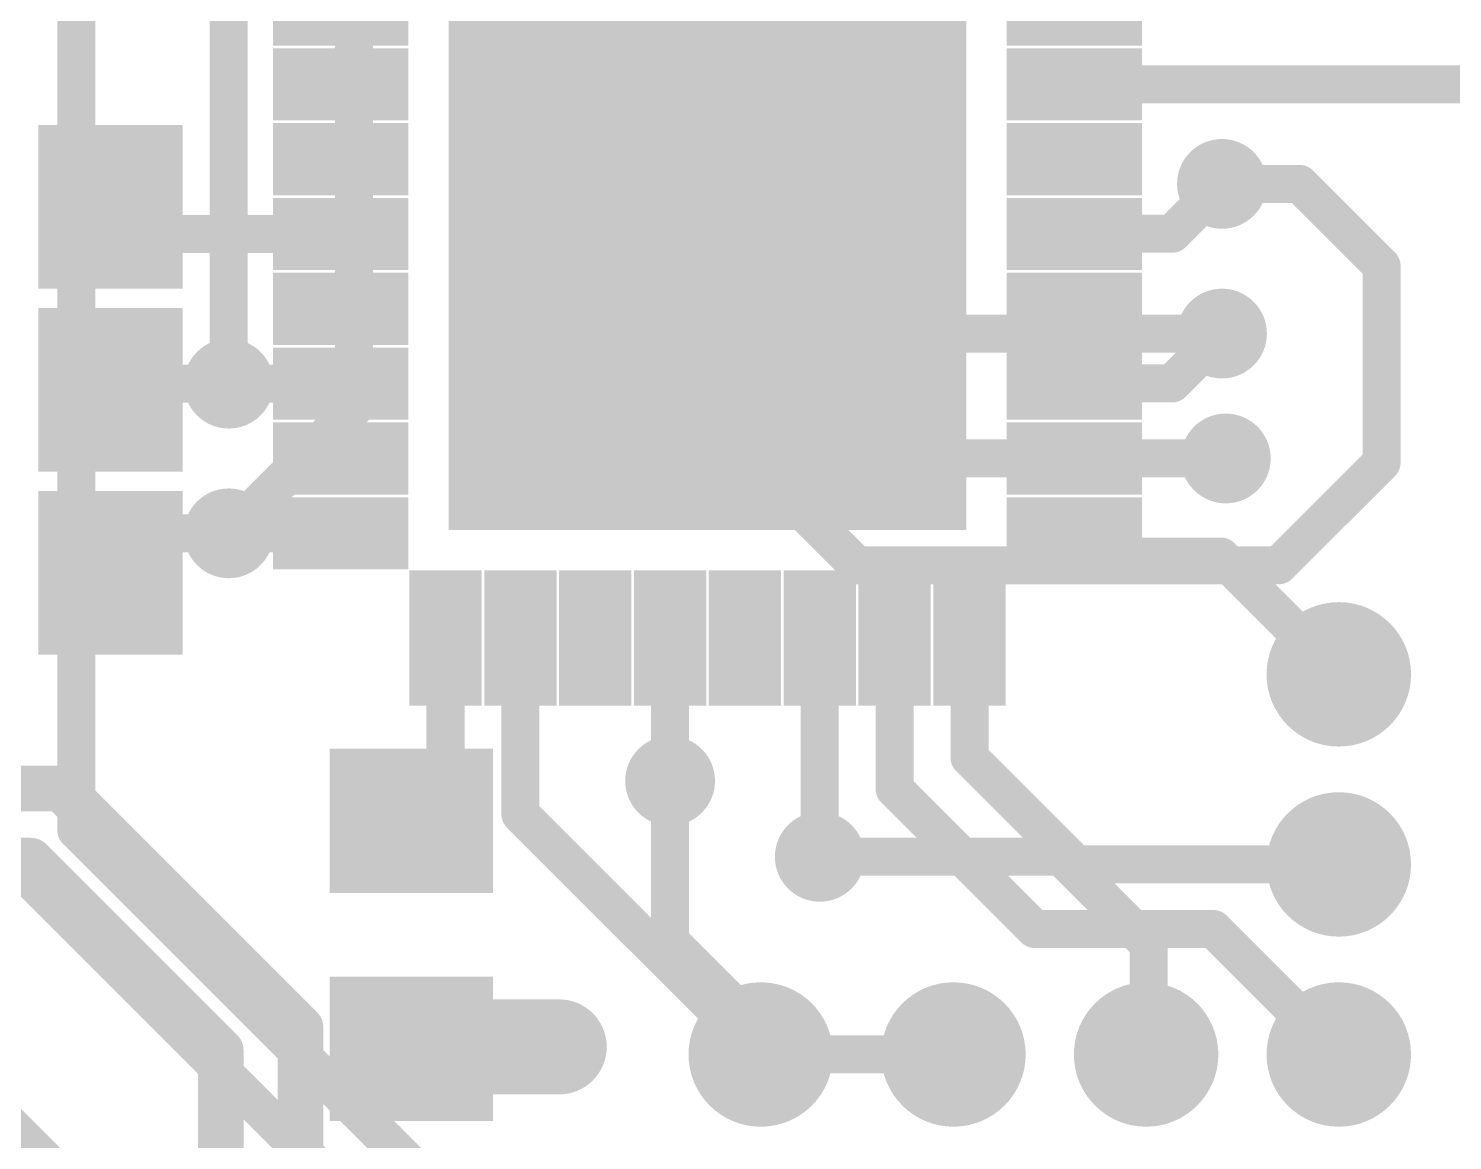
# Model space of a CAD drawing. Header units: millimetres. Extents: x -1.41 to 1.31, y -1.41 to 1.41.
# Drawn here: x -0.1786 to 0.1959, y -0.2286 to 0.0639 of the extents above; entities that cross this region are included whole.
import ezdxf

# ---------------------------------------------------------------- set-up
doc = ezdxf.new("R2010")
doc.units = ezdxf.units.MM
doc.header["$MEASUREMENT"] = 0
for name, color, linetype in [('BottomLayer', 5, 'Continuous'), ('BottomPaste', 16, 'Continuous'), ('BottomSolder', 6, 'Continuous'), ('Mechanical2', 216, 'Continuous'), ('TopLayer', 1, 'Continuous'), ('ViaHoleLayer', 16, 'Continuous')]:
    doc.layers.add(name, color=color, linetype=linetype)

# ---------------------------------------------------------------- blocks, each defined once
blk = doc.blocks.new('30_____T____P_____B_2')
at = {"layer": 'BottomLayer'}
h = blk.add_hatch(color=5, dxfattribs=at)
edge = h.paths.add_edge_path()
edge.add_arc((0, 0), 0.015, 0, 360)
at = {"layer": 'BottomPaste'}
h = blk.add_hatch(color=16, dxfattribs=at)
edge = h.paths.add_edge_path()
edge.add_arc((0, 0), 0.015, 0, 360)
at = {"layer": 'BottomSolder'}
h = blk.add_hatch(color=6, dxfattribs=at)
edge = h.paths.add_edge_path()
edge.add_arc((0, 0), 0.019, 0, 360)
blk = doc.blocks.new('30_____T____P_____B_3')
at = {"layer": 'BottomLayer'}
h = blk.add_hatch(color=5, dxfattribs=at)
edge = h.paths.add_edge_path()
edge.add_arc((0, 0), 0.015, 0, 360)
at = {"layer": 'BottomPaste'}
h = blk.add_hatch(color=16, dxfattribs=at)
edge = h.paths.add_edge_path()
edge.add_arc((0, 0), 0.015, 0, 360)
at = {"layer": 'BottomSolder'}
h = blk.add_hatch(color=6, dxfattribs=at)
edge = h.paths.add_edge_path()
edge.add_arc((0, 0), 0.019, 0, 360)
blk = doc.blocks.new('30_____T____P_____B_4')
at = {"layer": 'BottomLayer'}
h = blk.add_hatch(color=5, dxfattribs=at)
edge = h.paths.add_edge_path()
edge.add_arc((0, 0), 0.015, 0, 360)
at = {"layer": 'BottomPaste'}
h = blk.add_hatch(color=16, dxfattribs=at)
edge = h.paths.add_edge_path()
edge.add_arc((0, 0), 0.015, 0, 360)
at = {"layer": 'BottomSolder'}
h = blk.add_hatch(color=6, dxfattribs=at)
edge = h.paths.add_edge_path()
edge.add_arc((0, 0), 0.019, 0, 360)
blk = doc.blocks.new('30_____T____P_____B_5')
at = {"layer": 'BottomLayer'}
h = blk.add_hatch(color=5, dxfattribs=at)
edge = h.paths.add_edge_path()
edge.add_arc((0, 0), 0.015, 0, 360)
at = {"layer": 'BottomPaste'}
h = blk.add_hatch(color=16, dxfattribs=at)
edge = h.paths.add_edge_path()
edge.add_arc((0, 0), 0.015, 0, 360)
at = {"layer": 'BottomSolder'}
h = blk.add_hatch(color=6, dxfattribs=at)
edge = h.paths.add_edge_path()
edge.add_arc((0, 0), 0.019, 0, 360)
blk = doc.blocks.new('30_____T____P_____B_6')
at = {"layer": 'BottomLayer'}
h = blk.add_hatch(color=5, dxfattribs=at)
edge = h.paths.add_edge_path()
edge.add_arc((0, 0), 0.015, 0, 360)
at = {"layer": 'BottomPaste'}
h = blk.add_hatch(color=16, dxfattribs=at)
edge = h.paths.add_edge_path()
edge.add_arc((0, 0), 0.015, 0, 360)
at = {"layer": 'BottomSolder'}
h = blk.add_hatch(color=6, dxfattribs=at)
edge = h.paths.add_edge_path()
edge.add_arc((0, 0), 0.019, 0, 360)
blk = doc.blocks.new('30_____T____P_____B_7')
at = {"layer": 'BottomLayer'}
h = blk.add_hatch(color=5, dxfattribs=at)
edge = h.paths.add_edge_path()
edge.add_arc((0, 0), 0.015, 0, 360)
at = {"layer": 'BottomPaste'}
h = blk.add_hatch(color=16, dxfattribs=at)
edge = h.paths.add_edge_path()
edge.add_arc((0, 0), 0.015, 0, 360)
at = {"layer": 'BottomSolder'}
h = blk.add_hatch(color=6, dxfattribs=at)
edge = h.paths.add_edge_path()
edge.add_arc((0, 0), 0.019, 0, 360)
blk = doc.blocks.new('R___0603_B_8')
at = {"layer": 'BottomLayer'}
for points in [[(-0.045, -0.0175), (-0.045, 0.0175), (-0.015, 0.0175), (-0.015, -0.0175)], [(0.015, -0.0175), (0.015, 0.0175), (0.045, 0.0175), (0.045, -0.0175)]]:
    blk.add_hatch(color=5, dxfattribs=at).paths.add_polyline_path(points)
at = {"layer": 'BottomPaste'}
for points in [[(-0.045, -0.0175), (-0.045, 0.0175), (-0.015, 0.0175), (-0.015, -0.0175)], [(0.015, -0.0175), (0.015, 0.0175), (0.045, 0.0175), (0.045, -0.0175)]]:
    blk.add_hatch(color=16, dxfattribs=at).paths.add_polyline_path(points)
at = {"layer": 'BottomSolder'}
for points in [[(-0.049, -0.0215), (-0.049, 0.0215), (-0.011, 0.0215), (-0.011, -0.0215)], [(0.011, -0.0215), (0.011, 0.0215), (0.049, 0.0215), (0.049, -0.0215)]]:
    blk.add_hatch(color=6, dxfattribs=at).paths.add_polyline_path(points)
blk = doc.blocks.new('32_QFN__5_5__B_9')
at = {"layer": 'BottomLayer'}
for points in [[(-0.06339, 0.08268), (-0.07441, 0.08268), (-0.07441, 0.11024), (-0.06339, 0.11024)], [(-0.0437, 0.08268), (-0.05472, 0.08268), (-0.05472, 0.11024), (-0.0437, 0.11024)], [(-0.02402, 0.08268), (-0.03504, 0.08268), (-0.03504, 0.11024), (-0.02402, 0.11024)], [(-0.00433, 0.08268), (-0.01535, 0.08268), (-0.01535, 0.11024), (-0.00433, 0.11024)], [(0.01535, 0.08268), (0.00433, 0.08268), (0.00433, 0.11024), (0.01535, 0.11024)], [(0.03504, 0.08268), (0.02402, 0.08268), (0.02402, 0.11024), (0.03504, 0.11024)], [(0.05472, 0.08268), (0.0437, 0.08268), (0.0437, 0.11024), (0.05472, 0.11024)], [(0.07441, 0.08268), (0.06339, 0.08268), (0.06339, 0.11024), (0.07441, 0.11024)], [(-0.08268, 0.07441), (-0.08268, 0.06339), (-0.11024, 0.06339), (-0.11024, 0.07441)], [(0.11024, 0.07441), (0.11024, 0.06339), (0.08268, 0.06339), (0.08268, 0.07441)], [(0.06406, -0.06406), (-0.06406, -0.06406), (-0.06406, 0.06406), (0.06406, 0.06406)], [(-0.08268, 0.05472), (-0.08268, 0.0437), (-0.11024, 0.0437), (-0.11024, 0.05472)], [(0.11024, 0.05472), (0.11024, 0.0437), (0.08268, 0.0437), (0.08268, 0.05472)], [(-0.08268, 0.03504), (-0.08268, 0.02402), (-0.11024, 0.02402), (-0.11024, 0.03504)], [(0.11024, 0.03504), (0.11024, 0.02402), (0.08268, 0.02402), (0.08268, 0.03504)], [(-0.08268, 0.01535), (-0.08268, 0.00433), (-0.11024, 0.00433), (-0.11024, 0.01535)], [(0.11024, 0.01535), (0.11024, 0.00433), (0.08268, 0.00433), (0.08268, 0.01535)], [(-0.08268, -0.00433), (-0.08268, -0.01535), (-0.11024, -0.01535), (-0.11024, -0.00433)], [(0.11024, -0.00433), (0.11024, -0.01535), (0.08268, -0.01535), (0.08268, -0.00433)], [(-0.08268, -0.02402), (-0.08268, -0.03504), (-0.11024, -0.03504), (-0.11024, -0.02402)], [(0.11024, -0.02402), (0.11024, -0.03504), (0.08268, -0.03504), (0.08268, -0.02402)], [(-0.08268, -0.0437), (-0.08268, -0.05472), (-0.11024, -0.05472), (-0.11024, -0.0437)], [(0.11024, -0.0437), (0.11024, -0.05472), (0.08268, -0.05472), (0.08268, -0.0437)], [(-0.08268, -0.06339), (-0.08268, -0.07441), (-0.11024, -0.07441), (-0.11024, -0.06339)], [(0.11024, -0.06339), (0.11024, -0.07441), (0.08268, -0.07441), (0.08268, -0.06339)], [(-0.06339, -0.11024), (-0.07441, -0.11024), (-0.07441, -0.08268), (-0.06339, -0.08268)], [(-0.0437, -0.11024), (-0.05472, -0.11024), (-0.05472, -0.08268), (-0.0437, -0.08268)], [(-0.02402, -0.11024), (-0.03504, -0.11024), (-0.03504, -0.08268), (-0.02402, -0.08268)], [(-0.00433, -0.11024), (-0.01535, -0.11024), (-0.01535, -0.08268), (-0.00433, -0.08268)], [(0.01535, -0.11024), (0.00433, -0.11024), (0.00433, -0.08268), (0.01535, -0.08268)], [(0.03504, -0.11024), (0.02402, -0.11024), (0.02402, -0.08268), (0.03504, -0.08268)], [(0.05472, -0.11024), (0.0437, -0.11024), (0.0437, -0.08268), (0.05472, -0.08268)], [(0.07441, -0.11024), (0.06339, -0.11024), (0.06339, -0.08268), (0.07441, -0.08268)]]:
    blk.add_hatch(color=5, dxfattribs=at).paths.add_polyline_path(points)
at = {"layer": 'BottomPaste'}
for points in [[(-0.06339, 0.08268), (-0.07441, 0.08268), (-0.07441, 0.11024), (-0.06339, 0.11024)], [(-0.0437, 0.08268), (-0.05472, 0.08268), (-0.05472, 0.11024), (-0.0437, 0.11024)], [(-0.02402, 0.08268), (-0.03504, 0.08268), (-0.03504, 0.11024), (-0.02402, 0.11024)], [(-0.00433, 0.08268), (-0.01535, 0.08268), (-0.01535, 0.11024), (-0.00433, 0.11024)], [(0.01535, 0.08268), (0.00433, 0.08268), (0.00433, 0.11024), (0.01535, 0.11024)], [(0.03504, 0.08268), (0.02402, 0.08268), (0.02402, 0.11024), (0.03504, 0.11024)], [(0.05472, 0.08268), (0.0437, 0.08268), (0.0437, 0.11024), (0.05472, 0.11024)], [(0.07441, 0.08268), (0.06339, 0.08268), (0.06339, 0.11024), (0.07441, 0.11024)], [(-0.08268, 0.07441), (-0.08268, 0.06339), (-0.11024, 0.06339), (-0.11024, 0.07441)], [(0.11024, 0.07441), (0.11024, 0.06339), (0.08268, 0.06339), (0.08268, 0.07441)], [(0.06406, -0.06406), (-0.06406, -0.06406), (-0.06406, 0.06406), (0.06406, 0.06406)], [(-0.08268, 0.05472), (-0.08268, 0.0437), (-0.11024, 0.0437), (-0.11024, 0.05472)], [(0.11024, 0.05472), (0.11024, 0.0437), (0.08268, 0.0437), (0.08268, 0.05472)], [(-0.08268, 0.03504), (-0.08268, 0.02402), (-0.11024, 0.02402), (-0.11024, 0.03504)], [(0.11024, 0.03504), (0.11024, 0.02402), (0.08268, 0.02402), (0.08268, 0.03504)], [(-0.08268, 0.01535), (-0.08268, 0.00433), (-0.11024, 0.00433), (-0.11024, 0.01535)], [(0.11024, 0.01535), (0.11024, 0.00433), (0.08268, 0.00433), (0.08268, 0.01535)], [(-0.08268, -0.00433), (-0.08268, -0.01535), (-0.11024, -0.01535), (-0.11024, -0.00433)], [(0.11024, -0.00433), (0.11024, -0.01535), (0.08268, -0.01535), (0.08268, -0.00433)], [(-0.08268, -0.02402), (-0.08268, -0.03504), (-0.11024, -0.03504), (-0.11024, -0.02402)], [(0.11024, -0.02402), (0.11024, -0.03504), (0.08268, -0.03504), (0.08268, -0.02402)], [(-0.08268, -0.0437), (-0.08268, -0.05472), (-0.11024, -0.05472), (-0.11024, -0.0437)], [(0.11024, -0.0437), (0.11024, -0.05472), (0.08268, -0.05472), (0.08268, -0.0437)], [(-0.08268, -0.06339), (-0.08268, -0.07441), (-0.11024, -0.07441), (-0.11024, -0.06339)], [(0.11024, -0.06339), (0.11024, -0.07441), (0.08268, -0.07441), (0.08268, -0.06339)], [(-0.06339, -0.11024), (-0.07441, -0.11024), (-0.07441, -0.08268), (-0.06339, -0.08268)], [(-0.0437, -0.11024), (-0.05472, -0.11024), (-0.05472, -0.08268), (-0.0437, -0.08268)], [(-0.02402, -0.11024), (-0.03504, -0.11024), (-0.03504, -0.08268), (-0.02402, -0.08268)], [(-0.00433, -0.11024), (-0.01535, -0.11024), (-0.01535, -0.08268), (-0.00433, -0.08268)], [(0.01535, -0.11024), (0.00433, -0.11024), (0.00433, -0.08268), (0.01535, -0.08268)], [(0.03504, -0.11024), (0.02402, -0.11024), (0.02402, -0.08268), (0.03504, -0.08268)], [(0.05472, -0.11024), (0.0437, -0.11024), (0.0437, -0.08268), (0.05472, -0.08268)], [(0.07441, -0.11024), (0.06339, -0.11024), (0.06339, -0.08268), (0.07441, -0.08268)]]:
    blk.add_hatch(color=16, dxfattribs=at).paths.add_polyline_path(points)
at = {"layer": 'BottomSolder'}
for points in [[(-0.05939, 0.07868), (-0.07841, 0.07868), (-0.07841, 0.11424), (-0.05939, 0.11424)], [(-0.0397, 0.07868), (-0.05872, 0.07868), (-0.05872, 0.11424), (-0.0397, 0.11424)], [(-0.02002, 0.07868), (-0.03904, 0.07868), (-0.03904, 0.11424), (-0.02002, 0.11424)], [(-0.00033, 0.07868), (-0.01935, 0.07868), (-0.01935, 0.11424), (-0.00033, 0.11424)], [(0.01935, 0.07868), (0.00033, 0.07868), (0.00033, 0.11424), (0.01935, 0.11424)], [(0.03904, 0.07868), (0.02002, 0.07868), (0.02002, 0.11424), (0.03904, 0.11424)], [(0.05872, 0.07868), (0.0397, 0.07868), (0.0397, 0.11424), (0.05872, 0.11424)], [(0.07841, 0.07868), (0.05939, 0.07868), (0.05939, 0.11424), (0.07841, 0.11424)], [(-0.07868, 0.07841), (-0.07868, 0.05939), (-0.11424, 0.05939), (-0.11424, 0.07841)], [(0.11424, 0.07841), (0.11424, 0.05939), (0.07868, 0.05939), (0.07868, 0.07841)], [(0.06806, -0.06806), (-0.06806, -0.06806), (-0.06806, 0.06806), (0.06806, 0.06806)], [(-0.07868, 0.05872), (-0.07868, 0.0397), (-0.11424, 0.0397), (-0.11424, 0.05872)], [(0.11424, 0.05872), (0.11424, 0.0397), (0.07868, 0.0397), (0.07868, 0.05872)], [(-0.07868, 0.03904), (-0.07868, 0.02002), (-0.11424, 0.02002), (-0.11424, 0.03904)], [(0.11424, 0.03904), (0.11424, 0.02002), (0.07868, 0.02002), (0.07868, 0.03904)], [(-0.07868, 0.01935), (-0.07868, 0.00033), (-0.11424, 0.00033), (-0.11424, 0.01935)], [(0.11424, 0.01935), (0.11424, 0.00033), (0.07868, 0.00033), (0.07868, 0.01935)], [(-0.07868, -0.00033), (-0.07868, -0.01935), (-0.11424, -0.01935), (-0.11424, -0.00033)], [(0.11424, -0.00033), (0.11424, -0.01935), (0.07868, -0.01935), (0.07868, -0.00033)], [(-0.07868, -0.02002), (-0.07868, -0.03904), (-0.11424, -0.03904), (-0.11424, -0.02002)], [(0.11424, -0.02002), (0.11424, -0.03904), (0.07868, -0.03904), (0.07868, -0.02002)], [(-0.07868, -0.0397), (-0.07868, -0.05872), (-0.11424, -0.05872), (-0.11424, -0.0397)], [(0.11424, -0.0397), (0.11424, -0.05872), (0.07868, -0.05872), (0.07868, -0.0397)], [(-0.07868, -0.05939), (-0.07868, -0.07841), (-0.11424, -0.07841), (-0.11424, -0.05939)], [(0.11424, -0.05939), (0.11424, -0.07841), (0.07868, -0.07841), (0.07868, -0.05939)], [(-0.05939, -0.11424), (-0.07841, -0.11424), (-0.07841, -0.07868), (-0.05939, -0.07868)], [(-0.0397, -0.11424), (-0.05872, -0.11424), (-0.05872, -0.07868), (-0.0397, -0.07868)], [(-0.02002, -0.11424), (-0.03904, -0.11424), (-0.03904, -0.07868), (-0.02002, -0.07868)], [(-0.00033, -0.11424), (-0.01935, -0.11424), (-0.01935, -0.07868), (-0.00033, -0.07868)], [(0.01935, -0.11424), (0.00033, -0.11424), (0.00033, -0.07868), (0.01935, -0.07868)], [(0.03904, -0.11424), (0.02002, -0.11424), (0.02002, -0.07868), (0.03904, -0.07868)], [(0.05872, -0.11424), (0.0397, -0.11424), (0.0397, -0.07868), (0.05872, -0.07868)], [(0.07841, -0.11424), (0.05939, -0.11424), (0.05939, -0.07868), (0.07841, -0.07868)]]:
    blk.add_hatch(color=6, dxfattribs=at).paths.add_polyline_path(points)
blk = doc.blocks.new('R___0603_B_10')
at = {"layer": 'BottomLayer'}
for points in [[(-0.045, -0.0175), (-0.045, 0.0175), (-0.015, 0.0175), (-0.015, -0.0175)], [(0.015, -0.0175), (0.015, 0.0175), (0.045, 0.0175), (0.045, -0.0175)]]:
    blk.add_hatch(color=5, dxfattribs=at).paths.add_polyline_path(points)
at = {"layer": 'BottomPaste'}
for points in [[(-0.045, -0.0175), (-0.045, 0.0175), (-0.015, 0.0175), (-0.015, -0.0175)], [(0.015, -0.0175), (0.015, 0.0175), (0.045, 0.0175), (0.045, -0.0175)]]:
    blk.add_hatch(color=16, dxfattribs=at).paths.add_polyline_path(points)
at = {"layer": 'BottomSolder'}
for points in [[(-0.049, -0.0215), (-0.049, 0.0215), (-0.011, 0.0215), (-0.011, -0.0215)], [(0.011, -0.0215), (0.011, 0.0215), (0.049, 0.0215), (0.049, -0.0215)]]:
    blk.add_hatch(color=6, dxfattribs=at).paths.add_polyline_path(points)
blk = doc.blocks.new('R___0603_B_11')
at = {"layer": 'BottomLayer'}
for points in [[(-0.045, -0.0175), (-0.045, 0.0175), (-0.015, 0.0175), (-0.015, -0.0175)], [(0.015, -0.0175), (0.015, 0.0175), (0.045, 0.0175), (0.045, -0.0175)]]:
    blk.add_hatch(color=5, dxfattribs=at).paths.add_polyline_path(points)
at = {"layer": 'BottomPaste'}
for points in [[(-0.045, -0.0175), (-0.045, 0.0175), (-0.015, 0.0175), (-0.015, -0.0175)], [(0.015, -0.0175), (0.015, 0.0175), (0.045, 0.0175), (0.045, -0.0175)]]:
    blk.add_hatch(color=16, dxfattribs=at).paths.add_polyline_path(points)
at = {"layer": 'BottomSolder'}
for points in [[(-0.049, -0.0215), (-0.049, 0.0215), (-0.011, 0.0215), (-0.011, -0.0215)], [(0.011, -0.0215), (0.011, 0.0215), (0.049, 0.0215), (0.049, -0.0215)]]:
    blk.add_hatch(color=6, dxfattribs=at).paths.add_polyline_path(points)
blk = doc.blocks.new('R___0603_B_12')
at = {"layer": 'BottomLayer'}
for points in [[(-0.045, -0.0175), (-0.045, 0.0175), (-0.015, 0.0175), (-0.015, -0.0175)], [(0.015, -0.0175), (0.015, 0.0175), (0.045, 0.0175), (0.045, -0.0175)]]:
    blk.add_hatch(color=5, dxfattribs=at).paths.add_polyline_path(points)
at = {"layer": 'BottomPaste'}
for points in [[(-0.045, -0.0175), (-0.045, 0.0175), (-0.015, 0.0175), (-0.015, -0.0175)], [(0.015, -0.0175), (0.015, 0.0175), (0.045, 0.0175), (0.045, -0.0175)]]:
    blk.add_hatch(color=16, dxfattribs=at).paths.add_polyline_path(points)
at = {"layer": 'BottomSolder'}
for points in [[(-0.049, -0.0215), (-0.049, 0.0215), (-0.011, 0.0215), (-0.011, -0.0215)], [(0.011, -0.0215), (0.011, 0.0215), (0.049, 0.0215), (0.049, -0.0215)]]:
    blk.add_hatch(color=6, dxfattribs=at).paths.add_polyline_path(points)

msp = doc.modelspace()

# ---------------------------------------------------------------- hatches: boundary and pattern name
at = {"layer": 'BottomLayer'}
h = msp.add_hatch(color=5, dxfattribs=at)
edge = h.paths.add_edge_path()
edge.add_arc((0.027, 0.049), 0.01181, 0, 360)
h = msp.add_hatch(color=5, dxfattribs=at)
edge = h.paths.add_edge_path()
edge.add_arc((0.048, 0.028), 0.01181, 0, 360)
h = msp.add_hatch(color=5, dxfattribs=at)
edge = h.paths.add_edge_path()
edge.add_arc((0.13528, 0.02302), 0.01181, 0, 360)
h = msp.add_hatch(color=5, dxfattribs=at)
edge = h.paths.add_edge_path()
edge.add_arc((0.13528, -0.01635), 0.01181, 0, 360)
h = msp.add_hatch(color=5, dxfattribs=at)
edge = h.paths.add_edge_path()
edge.add_arc((-0.12589, -0.02953), 0.01181, 0, 360)
h = msp.add_hatch(color=5, dxfattribs=at)
edge = h.paths.add_edge_path()
edge.add_arc((-0.049, -0.028), 0.01181, 0, 360)
h = msp.add_hatch(color=5, dxfattribs=at)
edge = h.paths.add_edge_path()
edge.add_arc((-0.028, -0.049), 0.01181, 0, 360)
h = msp.add_hatch(color=5, dxfattribs=at)
edge = h.paths.add_edge_path()
edge.add_arc((0.13628, -0.04921), 0.01181, 0, 360)
h = msp.add_hatch(color=5, dxfattribs=at)
edge = h.paths.add_edge_path()
edge.add_arc((-0.12589, -0.0689), 0.01181, 0, 360)
msp.add_hatch(color=5, dxfattribs=at).paths.add_polyline_path([(0.082, -0.081), (0.114, -0.081), (0.114, -0.063), (0.082, -0.063)])
h = msp.add_hatch(color=5, dxfattribs=at)
edge = h.paths.add_edge_path()
edge.add_arc((-0.00984, -0.13404), 0.01181, 0, 360)
h = msp.add_hatch(color=5, dxfattribs=at)
edge = h.paths.add_edge_path()
edge.add_arc((0.02953, -0.154), 0.01181, 0, 360)
h = msp.add_hatch(color=5, dxfattribs=at)
edge = h.paths.add_edge_path()
edge.add_arc((-0.039, -0.204), 0.01181, 0, 360)
h = msp.add_hatch(color=5, dxfattribs=at)
edge = h.paths.add_edge_path()
edge.add_arc((0.065, -0.206), 0.01181, 0, 360)
h = msp.add_hatch(color=5, dxfattribs=at)
edge = h.paths.add_edge_path()
edge.add_arc((0.116, -0.206), 0.01181, 0, 360)
at = {"layer": 'TopLayer'}
h = msp.add_hatch(color=1, dxfattribs=at)
edge = h.paths.add_edge_path()
edge.add_arc((0.027, 0.049), 0.01181, 0, 360)
h = msp.add_hatch(color=1, dxfattribs=at)
edge = h.paths.add_edge_path()
edge.add_arc((0.048, 0.028), 0.01181, 0, 360)
h = msp.add_hatch(color=1, dxfattribs=at)
edge = h.paths.add_edge_path()
edge.add_arc((0.13528, 0.02302), 0.01181, 0, 360)
h = msp.add_hatch(color=1, dxfattribs=at)
edge = h.paths.add_edge_path()
edge.add_arc((0.13528, -0.01635), 0.01181, 0, 360)
h = msp.add_hatch(color=1, dxfattribs=at)
edge = h.paths.add_edge_path()
edge.add_arc((-0.12589, -0.02953), 0.01181, 0, 360)
h = msp.add_hatch(color=1, dxfattribs=at)
edge = h.paths.add_edge_path()
edge.add_arc((-0.049, -0.028), 0.01181, 0, 360)
h = msp.add_hatch(color=1, dxfattribs=at)
edge = h.paths.add_edge_path()
edge.add_arc((-0.028, -0.049), 0.01181, 0, 360)
h = msp.add_hatch(color=1, dxfattribs=at)
edge = h.paths.add_edge_path()
edge.add_arc((0.13628, -0.04921), 0.01181, 0, 360)
h = msp.add_hatch(color=1, dxfattribs=at)
edge = h.paths.add_edge_path()
edge.add_arc((-0.12589, -0.0689), 0.01181, 0, 360)
h = msp.add_hatch(color=1, dxfattribs=at)
edge = h.paths.add_edge_path()
edge.add_arc((-0.00984, -0.13404), 0.01181, 0, 360)
h = msp.add_hatch(color=1, dxfattribs=at)
edge = h.paths.add_edge_path()
edge.add_arc((0.02953, -0.154), 0.01181, 0, 360)
h = msp.add_hatch(color=1, dxfattribs=at)
edge = h.paths.add_edge_path()
edge.add_arc((-0.039, -0.204), 0.01181, 0, 360)
h = msp.add_hatch(color=1, dxfattribs=at)
edge = h.paths.add_edge_path()
edge.add_arc((0.065, -0.206), 0.01181, 0, 360)
h = msp.add_hatch(color=1, dxfattribs=at)
edge = h.paths.add_edge_path()
edge.add_arc((0.116, -0.206), 0.01181, 0, 360)
at = {"layer": 'ViaHoleLayer'}
h = msp.add_hatch(color=16, dxfattribs=at)
edge = h.paths.add_edge_path()
edge.add_arc((0.027, 0.049), 0.00591, 0, 360)
h = msp.add_hatch(color=16, dxfattribs=at)
edge = h.paths.add_edge_path()
edge.add_arc((0.048, 0.028), 0.00591, 0, 360)
h = msp.add_hatch(color=16, dxfattribs=at)
edge = h.paths.add_edge_path()
edge.add_arc((0.13528, 0.02302), 0.00591, 0, 360)
h = msp.add_hatch(color=16, dxfattribs=at)
edge = h.paths.add_edge_path()
edge.add_arc((0.13528, -0.01635), 0.00591, 0, 360)
h = msp.add_hatch(color=16, dxfattribs=at)
edge = h.paths.add_edge_path()
edge.add_arc((-0.049, -0.028), 0.00591, 0, 360)
h = msp.add_hatch(color=16, dxfattribs=at)
edge = h.paths.add_edge_path()
edge.add_arc((-0.12589, -0.02953), 0.00591, 0, 360)
h = msp.add_hatch(color=16, dxfattribs=at)
edge = h.paths.add_edge_path()
edge.add_arc((-0.028, -0.049), 0.00591, 0, 360)
h = msp.add_hatch(color=16, dxfattribs=at)
edge = h.paths.add_edge_path()
edge.add_arc((0.13628, -0.04921), 0.00591, 0, 360)
h = msp.add_hatch(color=16, dxfattribs=at)
edge = h.paths.add_edge_path()
edge.add_arc((-0.12589, -0.0689), 0.00591, 0, 360)
h = msp.add_hatch(color=16, dxfattribs=at)
edge = h.paths.add_edge_path()
edge.add_arc((-0.00984, -0.13404), 0.00591, 0, 360)
h = msp.add_hatch(color=16, dxfattribs=at)
edge = h.paths.add_edge_path()
edge.add_arc((0.02953, -0.154), 0.00591, 0, 360)
h = msp.add_hatch(color=16, dxfattribs=at)
edge = h.paths.add_edge_path()
edge.add_arc((-0.039, -0.204), 0.00591, 0, 360)
h = msp.add_hatch(color=16, dxfattribs=at)
edge = h.paths.add_edge_path()
edge.add_arc((0.065, -0.206), 0.00591, 0, 360)
h = msp.add_hatch(color=16, dxfattribs=at)
edge = h.paths.add_edge_path()
edge.add_arc((0.116, -0.206), 0.00591, 0, 360)

# ---------------------------------------------------------------- linework, layer by layer
at = {"layer": 'BottomLayer'}
for points, const_width in [([(-0.00984, 0.05384), (-0.00984, 0.09646)], 0.01), ([(-0.00984, 0.05384), (-0.009, 0.053)], 0.01), ([(0.09646, 0.04921), (0.20712, 0.04921)], 0.01), ([(0, 0.008), (0.035, 0.043)], 0.01), ([(0.12217, 0.0099), (0.13528, 0.02302)], 0.01), ([(0.13577, 0.02147), (0.13628, 0.02147)], 0.01), ([(-0.153, 0.009), (-0.15216, 0.00984)], 0.01), ([(-0.15216, 0.00984), (-0.09646, 0.00984)], 0.01), ([(0, 0), (0, 0.008)], 0.01), ([(0.097, 0.0099), (0.12217, 0.0099)], 0.01), ([(0.12217, -0.02947), (0.13528, -0.01635)], 0.01), ([(-0.15216, -0.02953), (-0.12589, -0.02953)], 0.01), ([(-0.12589, -0.02953), (-0.09646, -0.02953)], 0.01), ([(0.097, -0.02947), (0.12217, -0.02947)], 0.01), ([(0.09646, -0.04921), (0.13628, -0.04921)], 0.01), ([(-0.15216, -0.0689), (-0.12589, -0.0689)], 0.01), ([(-0.12589, -0.0689), (-0.09646, -0.0689)], 0.01), ([(0.097, -0.06896), (0.10404, -0.076)], 0.01), ([(0.10404, -0.075), (0.135, -0.075)], 0.01), ([(0.135, -0.075), (0.166, -0.106)], 0.01), ([(-0.0689, -0.14453), (-0.0689, -0.09646)], 0.01), ([(-0.04921, -0.14279), (-0.04921, -0.09646)], 0.01), ([(-0.00984, -0.13404), (-0.00984, -0.09646)], 0.01), ([(0.02953, -0.154), (0.02953, -0.09646)], 0.01), ([(0.04921, -0.13615), (0.04921, -0.09646)], 0.01), ([(0.0689, -0.1279), (0.0689, -0.09646)], 0.01), ([(0.0689, -0.1279), (0.097, -0.156)], 0.01), ([(-0.68513, -0.136), (-0.17, -0.136)], 0.012), ([(-0.17, -0.136), (-0.107, -0.199)], 0.012), ([(0.04921, -0.13615), (0.08606, -0.173)], 0.01), ([(-0.04921, -0.14279), (0.014, -0.206)], 0.01), ([(-0.0689, -0.1509), (-0.0689, -0.14453)], 0.01), ([(-0.07, -0.152), (-0.0689, -0.1509)], 0.01), ([(-0.693, -0.155), (-0.178, -0.155)], 0.012), ([(-0.178, -0.155), (-0.128, -0.205)], 0.012), ([(0.097, -0.156), (0.166, -0.156)], 0.01), ([(0.08606, -0.173), (0.133, -0.173)], 0.01), ([(0.133, -0.173), (0.166, -0.206)], 0.01), ([(-0.107, -0.36343), (-0.107, -0.199)], 0.012), ([(-0.07393, -0.204), (-0.07193, -0.206)], 0.025), ([(-0.07293, -0.204), (-0.039, -0.204)], 0.025), ([(-0.128, -0.43753), (-0.128, -0.205)], 0.012), ([(0.06467, -0.206), (0.065, -0.206)], 0.01), ([(0.11533, -0.206), (0.116, -0.206)], 0.01)]:
    msp.add_lwpolyline(points, dxfattribs=dict(at, const_width=const_width))
for points, const_width in [([(-0.01234, 0.05384, 1), (-0.00734, 0.05384, 1)], 0.005), ([(-0.01234, 0.05384, 1), (-0.00734, 0.05384, 1)], 0.005), ([(-0.0115, 0.053, 1), (-0.0065, 0.053, 1)], 0.005), ([(0.09396, 0.04921, 1), (0.09896, 0.04921, 1)], 0.005), ([(0.0325, 0.043, 1), (0.0375, 0.043, 1)], 0.005), ([(0.13278, 0.02302, 1), (0.13778, 0.02302, 1)], 0.005), ([(0.13327, 0.02147, 1), (0.13827, 0.02147, 1)], 0.005), ([(0.13378, 0.02147, 1), (0.13878, 0.02147, 1)], 0.005), ([(-0.1555, 0.009, 1), (-0.1505, 0.009, 1)], 0.005), ([(-0.15466, 0.00984, 1), (-0.14966, 0.00984, 1)], 0.005), ([(-0.15466, 0.00984, 1), (-0.14966, 0.00984, 1)], 0.005), ([(-0.09896, 0.00984, 1), (-0.09396, 0.00984, 1)], 0.005), ([(-0.0025, 0.008, 1), (0.0025, 0.008, 1)], 0.005), ([(-0.0025, 0.008, 1), (0.0025, 0.008, 1)], 0.005), ([(0.0945, 0.0099, 1), (0.0995, 0.0099, 1)], 0.005), ([(0.11967, 0.0099, 1), (0.12467, 0.0099, 1)], 0.005), ([(0.11967, 0.0099, 1), (0.12467, 0.0099, 1)], 0.005), ([(-0.0025, 0, 1), (0.0025, 0, 1)], 0.005), ([(0.13278, -0.01635, 1), (0.13778, -0.01635, 1)], 0.005), ([(-0.15466, -0.02953, 1), (-0.14966, -0.02953, 1)], 0.005), ([(-0.12839, -0.02953, 1), (-0.12339, -0.02953, 1)], 0.005), ([(-0.12839, -0.02953, 1), (-0.12339, -0.02953, 1)], 0.005), ([(-0.09896, -0.02953, 1), (-0.09396, -0.02953, 1)], 0.005), ([(0.0945, -0.02947, 1), (0.0995, -0.02947, 1)], 0.005), ([(0.11967, -0.02947, 1), (0.12467, -0.02947, 1)], 0.005), ([(0.11967, -0.02947, 1), (0.12467, -0.02947, 1)], 0.005), ([(0.09396, -0.04921, 1), (0.09896, -0.04921, 1)], 0.005), ([(0.13378, -0.04921, 1), (0.13878, -0.04921, 1)], 0.005), ([(-0.15466, -0.0689, 1), (-0.14966, -0.0689, 1)], 0.005), ([(-0.12839, -0.0689, 1), (-0.12339, -0.0689, 1)], 0.005), ([(-0.12839, -0.0689, 1), (-0.12339, -0.0689, 1)], 0.005), ([(-0.09896, -0.0689, 1), (-0.09396, -0.0689, 1)], 0.005), ([(0.0945, -0.06896, 1), (0.0995, -0.06896, 1)], 0.005), ([(0.10154, -0.075, 1), (0.10654, -0.075, 1)], 0.005), ([(0.10154, -0.076, 1), (0.10654, -0.076, 1)], 0.005), ([(0.1325, -0.075, 1), (0.1375, -0.075, 1)], 0.005), ([(0.1325, -0.075, 1), (0.1375, -0.075, 1)], 0.005), ([(-0.0714, -0.09646, 1), (-0.0664, -0.09646, 1)], 0.005), ([(-0.05171, -0.09646, 1), (-0.04671, -0.09646, 1)], 0.005), ([(-0.01234, -0.09646, 1), (-0.00734, -0.09646, 1)], 0.005), ([(0.02703, -0.09646, 1), (0.03203, -0.09646, 1)], 0.005), ([(0.04671, -0.09646, 1), (0.05171, -0.09646, 1)], 0.005), ([(0.0664, -0.09646, 1), (0.0714, -0.09646, 1)], 0.005), ([(0.1635, -0.106, 1), (0.1685, -0.106, 1)], 0.005), ([(0.0664, -0.1279, 1), (0.0714, -0.1279, 1)], 0.005), ([(0.0664, -0.1279, 1), (0.0714, -0.1279, 1)], 0.005), ([(-0.173, -0.136, 1), (-0.167, -0.136, 1)], 0.006), ([(-0.173, -0.136, 1), (-0.167, -0.136, 1)], 0.006), ([(-0.01234, -0.13404, 1), (-0.00734, -0.13404, 1)], 0.005), ([(0.04671, -0.13615, 1), (0.05171, -0.13615, 1)], 0.005), ([(0.04671, -0.13615, 1), (0.05171, -0.13615, 1)], 0.005), ([(-0.05171, -0.14279, 1), (-0.04671, -0.14279, 1)], 0.005), ([(-0.05171, -0.14279, 1), (-0.04671, -0.14279, 1)], 0.005), ([(-0.0714, -0.14453, 1), (-0.0664, -0.14453, 1)], 0.005), ([(-0.0714, -0.14453, 1), (-0.0664, -0.14453, 1)], 0.005), ([(-0.0714, -0.1509, 1), (-0.0664, -0.1509, 1)], 0.005), ([(-0.0714, -0.1509, 1), (-0.0664, -0.1509, 1)], 0.005), ([(-0.181, -0.155, 1), (-0.175, -0.155, 1)], 0.006), ([(-0.181, -0.155, 1), (-0.175, -0.155, 1)], 0.006), ([(-0.0725, -0.152, 1), (-0.0675, -0.152, 1)], 0.005), ([(0.02703, -0.154, 1), (0.03203, -0.154, 1)], 0.005), ([(0.0945, -0.156, 1), (0.0995, -0.156, 1)], 0.005), ([(0.0945, -0.156, 1), (0.0995, -0.156, 1)], 0.005), ([(0.1635, -0.156, 1), (0.1685, -0.156, 1)], 0.005), ([(0.08356, -0.173, 1), (0.08856, -0.173, 1)], 0.005), ([(0.08356, -0.173, 1), (0.08856, -0.173, 1)], 0.005), ([(0.1305, -0.173, 1), (0.1355, -0.173, 1)], 0.005), ([(0.1305, -0.173, 1), (0.1355, -0.173, 1)], 0.005), ([(-0.11, -0.199, 1), (-0.104, -0.199, 1)], 0.006), ([(-0.11, -0.199, 1), (-0.104, -0.199, 1)], 0.006), ([(-0.08018, -0.204, 1), (-0.06768, -0.204, 1)], 0.0125), ([(-0.07918, -0.204, 1), (-0.06668, -0.204, 1)], 0.0125), ([(-0.07818, -0.206, 1), (-0.06568, -0.206, 1)], 0.0125), ([(-0.04525, -0.204, 1), (-0.03275, -0.204, 1)], 0.0125), ([(-0.131, -0.205, 1), (-0.125, -0.205, 1)], 0.006), ([(-0.131, -0.205, 1), (-0.125, -0.205, 1)], 0.006), ([(0.0115, -0.206, 1), (0.0165, -0.206, 1)], 0.005), ([(0.06217, -0.206, 1), (0.06717, -0.206, 1)], 0.005), ([(0.0625, -0.206, 1), (0.0675, -0.206, 1)], 0.005), ([(0.11283, -0.206, 1), (0.11783, -0.206, 1)], 0.005), ([(0.1135, -0.206, 1), (0.1185, -0.206, 1)], 0.005), ([(0.1635, -0.206, 1), (0.1685, -0.206, 1)], 0.005)]:
    msp.add_lwpolyline(points, format="xyb", close=True, dxfattribs=dict(at, const_width=const_width))
at = {"layer": 'Mechanical2', "const_width": 0.015}
msp.add_lwpolyline([(1.30453, -0.50159, -5.376897), (1.30384, 0.50339)], format="xyb", dxfattribs=at)
at = {"layer": 'TopLayer', "const_width": 0.01}
for points in [[(-0.05306, 0.01506), (-0.05306, 0.16875)], [(-0.03337, 0.02937), (-0.03337, 0.16875)], [(-0.01368, 0.04668), (-0.01368, 0.16875)], [(-0.16599, -0.14701), (-0.16599, 0.08728)], [(-0.12589, -0.02953), (-0.12589, 0.08085)], [(-0.093, -0.03601), (-0.093, 0.072)], [(-0.01368, 0.04668), (0.04935, -0.01635)], [(-0.03337, 0.02937), (0.04521, -0.04921)], [(0.13528, 0.02302), (0.15567, 0.02302)], [(0.15567, 0.02302), (0.17726, 0.00143)], [(-0.05306, 0.01506), (0.03932, -0.07731)], [(0.17726, -0.05028), (0.17726, 0.00143)], [(0.04935, -0.01635), (0.13528, -0.01635)], [(-0.12589, -0.0689), (-0.093, -0.03601)], [(0.04521, -0.04921), (0.13628, -0.04921)], [(0.15022, -0.07731), (0.17726, -0.05028)], [(0.03932, -0.07731), (0.15022, -0.07731)], [(-0.00984, -0.17616), (-0.00984, -0.13404)], [(-0.19746, -0.14054), (-0.055, -0.283)], [(-0.16599, -0.14701), (-0.047, -0.266)], [(0.02953, -0.154), (0.093, -0.154)], [(0.093, -0.154), (0.116, -0.177)], [(-0.00984, -0.17616), (0.02, -0.206)], [(0.116, -0.206), (0.116, -0.177)], [(-0.21246, -0.19543), (-0.09888, -0.309)], [(0.02, -0.206), (0.065, -0.206)]]:
    msp.add_lwpolyline(points, dxfattribs=at)
at = {"layer": 'TopLayer', "const_width": 0.005}
for points in [[(-0.01619, 0.04668, 1), (-0.01119, 0.04668, 1)], [(-0.01619, 0.04668, 1), (-0.01119, 0.04668, 1)], [(-0.03587, 0.02937, 1), (-0.03087, 0.02937, 1)], [(-0.03587, 0.02937, 1), (-0.03087, 0.02937, 1)], [(0.13278, 0.02302, 1), (0.13778, 0.02302, 1)], [(0.15317, 0.02302, 1), (0.15817, 0.02302, 1)], [(0.15317, 0.02302, 1), (0.15817, 0.02302, 1)], [(-0.05556, 0.01506, 1), (-0.05056, 0.01506, 1)], [(-0.05556, 0.01506, 1), (-0.05056, 0.01506, 1)], [(0.17476, 0.00143, 1), (0.17976, 0.00143, 1)], [(0.17476, 0.00143, 1), (0.17976, 0.00143, 1)], [(0.04685, -0.01635, 1), (0.05185, -0.01635, 1)], [(0.04685, -0.01635, 1), (0.05185, -0.01635, 1)], [(0.13278, -0.01635, 1), (0.13778, -0.01635, 1)], [(-0.12839, -0.02953, 1), (-0.12339, -0.02953, 1)], [(-0.0955, -0.03601, 1), (-0.0905, -0.03601, 1)], [(-0.0955, -0.03601, 1), (-0.0905, -0.03601, 1)], [(0.04271, -0.04921, 1), (0.04771, -0.04921, 1)], [(0.04271, -0.04921, 1), (0.04771, -0.04921, 1)], [(0.13378, -0.04921, 1), (0.13878, -0.04921, 1)], [(0.17476, -0.05028, 1), (0.17976, -0.05028, 1)], [(0.17476, -0.05028, 1), (0.17976, -0.05028, 1)], [(-0.12839, -0.0689, 1), (-0.12339, -0.0689, 1)], [(0.03682, -0.07731, 1), (0.04181, -0.07731, 1)], [(0.03682, -0.07731, 1), (0.04181, -0.07731, 1)], [(0.14772, -0.07731, 1), (0.15272, -0.07731, 1)], [(0.14772, -0.07731, 1), (0.15272, -0.07731, 1)], [(-0.01234, -0.13404, 1), (-0.00734, -0.13404, 1)], [(-0.16849, -0.14701, 1), (-0.16349, -0.14701, 1)], [(-0.16849, -0.14701, 1), (-0.16349, -0.14701, 1)], [(0.02703, -0.154, 1), (0.03203, -0.154, 1)], [(0.0905, -0.154, 1), (0.0955, -0.154, 1)], [(0.0905, -0.154, 1), (0.0955, -0.154, 1)], [(-0.01234, -0.17616, 1), (-0.00734, -0.17616, 1)], [(-0.01234, -0.17616, 1), (-0.00734, -0.17616, 1)], [(0.1135, -0.177, 1), (0.1185, -0.177, 1)], [(0.1135, -0.177, 1), (0.1185, -0.177, 1)], [(0.0175, -0.206, 1), (0.0225, -0.206, 1)], [(0.0175, -0.206, 1), (0.0225, -0.206, 1)], [(0.0625, -0.206, 1), (0.0675, -0.206, 1)], [(0.1135, -0.206, 1), (0.1185, -0.206, 1)]]:
    msp.add_lwpolyline(points, format="xyb", close=True, dxfattribs=at)

# ---------------------------------------------------------------- block references
for name, p, rotation in [('32_QFN__5_5__B_9', (0, 0), 180), ('30_____T____P_____B_7', (0.166, -0.106), 180), ('R___0603_B_8', (-0.0779, -0.17453), 270), ('30_____T____P_____B_6', (0.166, -0.156), 180), ('30_____T____P_____B_2', (0.014, -0.206), 180), ('30_____T____P_____B_3', (0.06467, -0.206), 180), ('30_____T____P_____B_4', (0.11533, -0.206), 180), ('30_____T____P_____B_5', (0.166, -0.206), 180)]:
    msp.add_blockref(name, p, dxfattribs=dict(rotation=rotation))
for name, p in [('R___0603_B_11', (-0.187, 0.017)), ('R___0603_B_10', (-0.187, -0.03116)), ('R___0603_B_12', (-0.187, -0.07931))]:
    msp.add_blockref(name, p)

doc.saveas('drawing.dxf')
